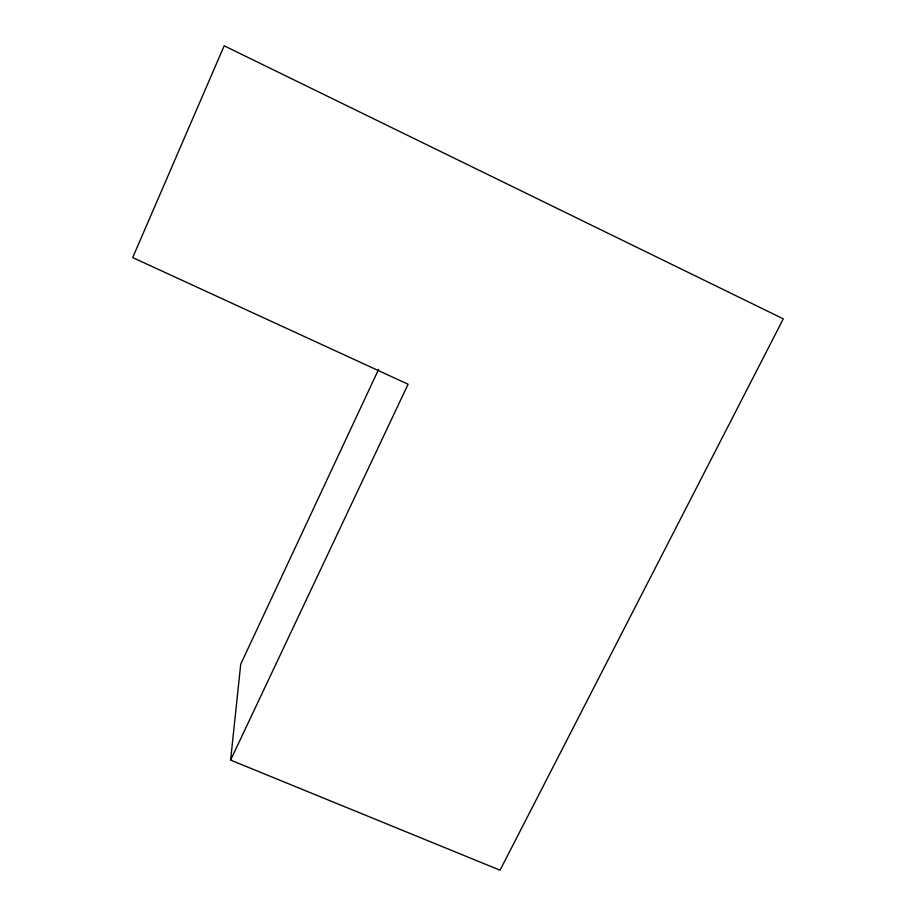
<?xml version="1.0" encoding="UTF-8"?>
<svg xmlns="http://www.w3.org/2000/svg" width="916" height="916" viewBox="0 0 916 916"><rect width="100%" height="100%" fill="white"/><g stroke="black" fill="none" stroke-linecap="round" stroke-linejoin="round"><path stroke-width="1.37" d="M230.603 760.097L408.089 384.239L132.694 257.579L224.191 45.8L783.306 318.848L500.044 870.2L230.603 760.097L240.736 664.146L378.583 369.457"/></g></svg>
